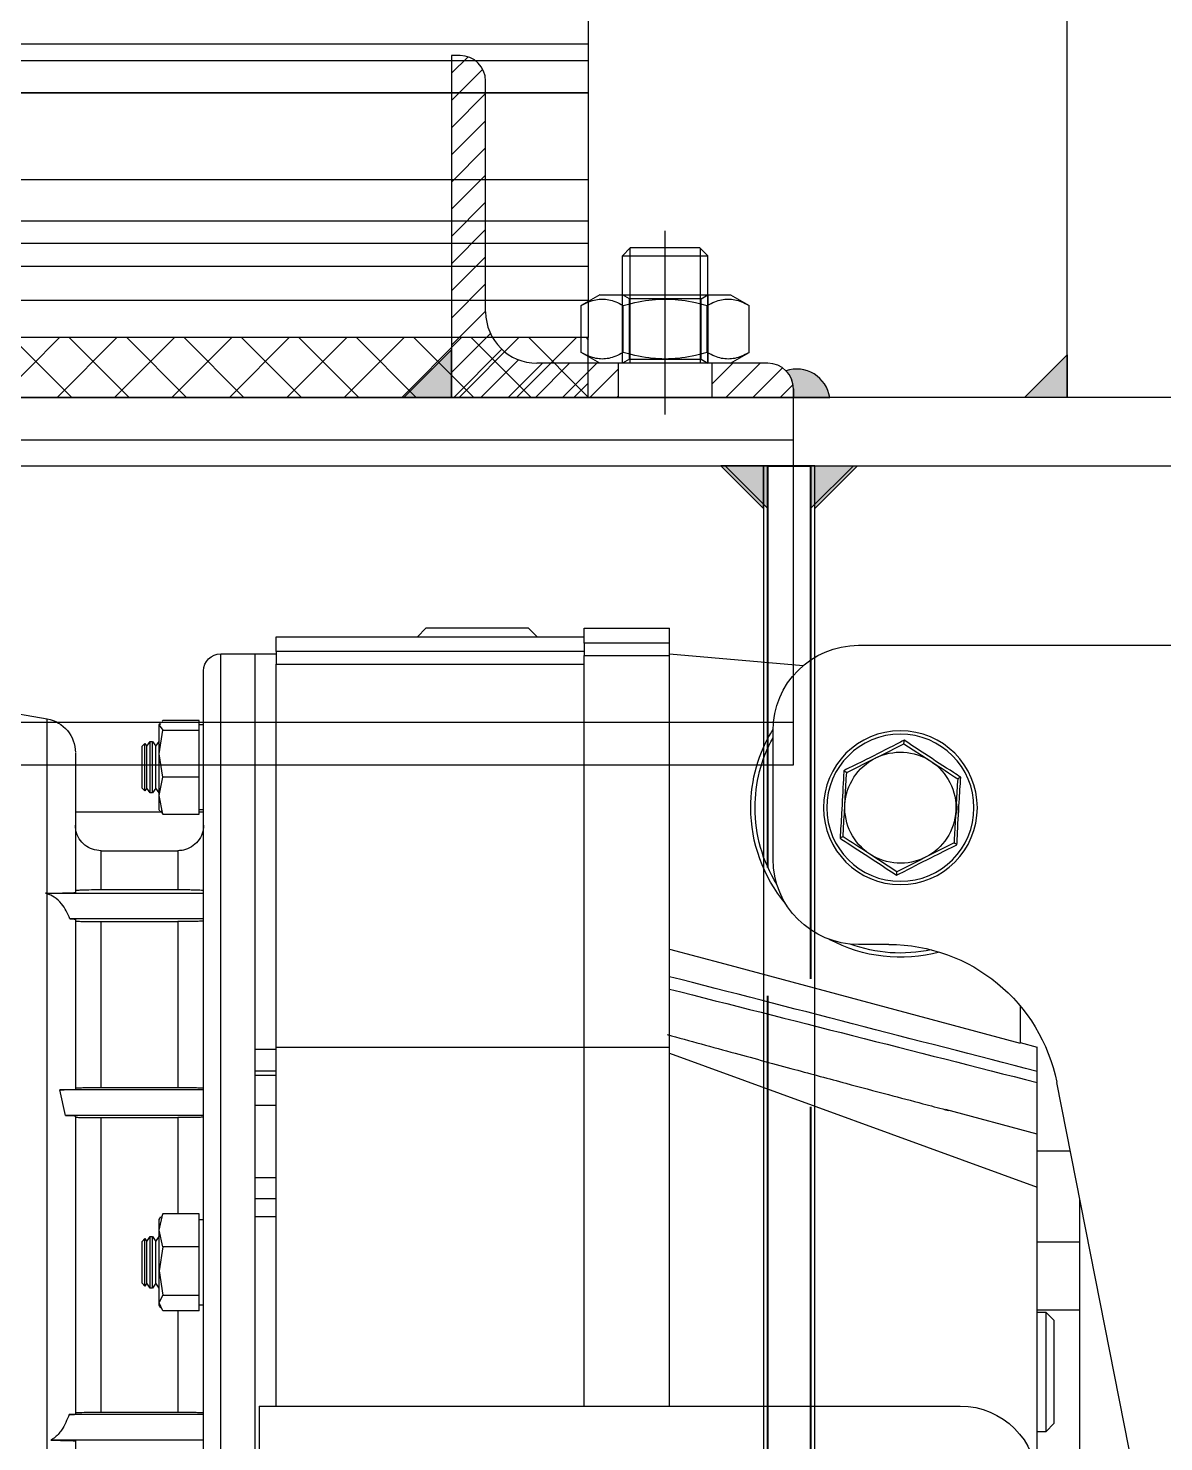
# Model space of a CAD drawing. Header units: centimetres. Extents: x 470464 to 524273, y 49611 to 59074.
# Drawn here: x 505285.93 to 505299.22, y 50558.69 to 50575.23 of the extents above; entities that cross this region are included whole.
import ezdxf

# ---------------------------------------------------------------- set-up
doc = ezdxf.new("R2010")
doc.units = ezdxf.units.CM
doc.header["$MEASUREMENT"] = 0
doc.linetypes.add('1244-MIUM-DD-AR-2000$0$1244_Aselsan_MIUM_2900_Vinç$0$ACAD_ISO02W100', pattern=[15, 12, -3])
doc.linetypes.add('CHAIN', pattern=[0.3543, 0.2362, -0.0295, 0.0591, -0.0295])
doc.layers.add('S-COLS-CONC', color=4, linetype='Continuous', lineweight=40)
doc.layers.add('vinç', color=7, linetype='Continuous')

# ---------------------------------------------------------------- blocks, each defined once
blk = doc.blocks.new('tyrhjutry5wjtuydhtsr')
at = {"color": 2, "linetype": 'Continuous', "lineweight": 25}
for p, q in [((71801.818, 30599.476), (71801.818, 30599.652)), ((71802.818, 30599.652), (71801.818, 30599.652)), ((71802.818, 30599.476), (71802.818, 30599.652)), ((71806.418, 30599.552), (71802.818, 30599.552)), ((71803.468, 30599.652), (71803.368, 30599.552)), ((71803.468, 30599.652), (71804.668, 30599.652)), ((71804.768, 30599.552), (71804.668, 30599.652)), ((71806.418, 30599.378), (71806.418, 30599.552)), ((71799.608, 30599.452), (71795.368, 30599.452)), ((71801.818, 30599.476), (71802.818, 30599.476)), ((71801.818, 30599.334), (71801.818, 30599.476)), ((71802.818, 30599.476), (71802.818, 30599.334)), ((71802.818, 30599.378), (71806.418, 30599.378)), ((71806.418, 30599.378), (71806.418, 30599.231)), ((71801.818, 30599.352), (71800.254, 30599.215)), ((71802.818, 30599.334), (71801.818, 30599.334)), ((71801.818, 30594.752), (71801.818, 30599.334)), ((71802.818, 30594.752), (71802.818, 30599.334)), ((71806.418, 30599.231), (71802.818, 30599.231)), ((71806.668, 30599.352), (71806.418, 30599.352)), ((71806.418, 30594.752), (71806.418, 30599.231)), ((71806.668, 30599.352), (71806.668, 30593.102)), ((71806.668, 30599.352), (71806.668, 30594.723)), ((71807.068, 30599.352), (71806.668, 30599.352)), ((71807.068, 30593.102), (71807.068, 30599.352)), ((71809.827, 30598.72), (71809.099, 30598.591)), ((71807.318, 30598.516), (71807.318, 30598.574)), ((71807.318, 30598.574), (71807.744, 30598.574)), ((71807.744, 30598.574), (71807.751, 30598.564)), ((71807.788, 30598.526), (71807.78, 30598.541)), ((71809.099, 30596.552), (71809.099, 30598.591)), ((71800.608, 30596.952), (71800.608, 30598.452)), ((71807.318, 30598.526), (71807.268, 30598.526)), ((71807.318, 30598.458), (71807.318, 30598.516)), ((71807.744, 30598.458), (71807.318, 30598.458)), ((71807.318, 30598.184), (71807.318, 30598.458)), ((71807.788, 30598.516), (71807.744, 30598.458)), ((71807.788, 30598.184), (71807.744, 30598.458)), ((71807.773, 30598.536), (71807.788, 30598.516)), ((71807.788, 30598.516), (71807.788, 30598.526)), ((71807.788, 30598.184), (71807.788, 30598.516)), ((71799.077, 30598.301), (71798.763, 30598.096)), ((71807.827, 30598.271), (71807.788, 30598.326)), ((71807.867, 30598.327), (71807.827, 30598.271)), ((71807.827, 30597.781), (71807.827, 30598.271)), ((71807.867, 30598.026), (71807.867, 30598.327)), ((71807.892, 30598.327), (71807.867, 30598.327)), ((71807.892, 30598.026), (71807.892, 30598.327)), ((71807.932, 30598.271), (71807.892, 30598.327)), ((71807.955, 30598.304), (71807.932, 30598.271)), ((71807.932, 30597.781), (71807.932, 30598.271)), ((71807.955, 30598.026), (71807.955, 30598.304)), ((71807.988, 30598.271), (71807.955, 30598.304)), ((71807.988, 30598.026), (71807.988, 30598.271)), ((71799.746, 30597.963), (71799.412, 30598.132)), ((71807.318, 30597.91), (71807.318, 30598.184)), ((71807.744, 30597.91), (71807.788, 30598.184)), ((71807.788, 30597.694), (71807.788, 30598.184)), ((71807.318, 30597.91), (71807.744, 30597.91)), ((71807.318, 30597.694), (71807.318, 30597.91)), ((71807.788, 30597.694), (71807.744, 30597.91)), ((71807.867, 30597.725), (71807.867, 30598.026)), ((71807.892, 30597.725), (71807.892, 30598.026)), ((71807.955, 30597.748), (71807.955, 30598.026)), ((71807.988, 30597.781), (71807.988, 30598.026)), ((71807.788, 30597.726), (71807.827, 30597.781)), ((71807.827, 30597.781), (71807.867, 30597.725)), ((71807.867, 30597.725), (71807.892, 30597.725)), ((71807.892, 30597.725), (71807.932, 30597.781)), ((71807.932, 30597.781), (71807.955, 30597.748)), ((71807.955, 30597.748), (71807.988, 30597.781)), ((71807.318, 30597.478), (71807.318, 30597.694)), ((71807.744, 30597.478), (71807.788, 30597.694)), ((71807.788, 30597.526), (71807.788, 30597.694)), ((71807.268, 30597.526), (71807.318, 30597.526)), ((71807.318, 30597.502), (71807.268, 30597.502)), ((71807.744, 30597.478), (71807.318, 30597.478)), ((71807.773, 30597.516), (71807.744, 30597.478)), ((71808.768, 30597.502), (71807.762, 30597.502)), ((71807.78, 30597.512), (71807.788, 30597.526)), ((71798.49, 30597.141), (71798.825, 30596.972)), ((71799.16, 30596.803), (71799.474, 30597.008)), ((71807.568, 30597.049), (71807.568, 30596.594)), ((71808.468, 30597.049), (71807.568, 30597.049)), ((71808.468, 30596.594), (71808.468, 30597.049)), ((71808.468, 30596.594), (71807.568, 30596.594)), ((71809.119, 30596.552), (71807.268, 30596.552)), ((71809.119, 30596.552), (71809.099, 30596.546)), ((71809.099, 30596.552), (71809.119, 30596.552)), ((71809.099, 30587.613), (71809.099, 30596.546)), ((71807.268, 30596.252), (71808.831, 30596.252)), ((71808.468, 30596.22), (71807.568, 30596.22)), ((71807.568, 30596.22), (71807.568, 30594.279)), ((71808.468, 30594.279), (71808.468, 30596.22)), ((71799.252, 30595.952), (71799.608, 30595.952)), ((71797.718, 30595.235), (71797.718, 30594.798)), ((71797.718, 30594.806), (71797.518, 30594.752)), ((71797.518, 30594.467), (71797.518, 30594.752)), ((71802.818, 30594.752), (71801.818, 30594.752)), ((71801.818, 30590.552), (71801.818, 30594.752)), ((71802.818, 30590.552), (71802.818, 30594.752)), ((71806.418, 30594.752), (71802.818, 30594.752)), ((71806.418, 30590.552), (71806.418, 30594.752)), ((71801.818, 30594.68), (71797.518, 30593.112)), ((71806.418, 30594.723), (71806.668, 30594.723)), ((71797.518, 30594.337), (71797.518, 30594.467)), ((71806.668, 30594.472), (71806.418, 30594.472)), ((71806.418, 30594.421), (71806.668, 30594.421)), ((71796.267, 30589.158), (71797.29, 30594.339)), ((71797.518, 30593.732), (71797.518, 30594.337)), ((71807.268, 30594.252), (71808.949, 30594.252)), ((71808.468, 30594.279), (71807.568, 30594.279)), ((71808.882, 30593.952), (71808.949, 30594.252)), ((71797.518, 30593.732), (71798.59, 30594.021)), ((71798.59, 30594.019), (71798.551, 30594.009)), ((71806.418, 30594.067), (71806.668, 30594.067)), ((71807.268, 30593.952), (71808.882, 30593.952)), ((71808.468, 30593.927), (71807.568, 30593.927)), ((71807.568, 30593.927), (71807.568, 30592.799)), ((71808.468, 30590.481), (71808.468, 30593.927)), ((71797.518, 30593.537), (71797.132, 30593.537)), ((71797.518, 30589.652), (71797.518, 30593.112)), ((71806.418, 30593.221), (71806.668, 30593.221)), ((71806.668, 30593.102), (71806.668, 30587.589)), ((71807.068, 30586.852), (71807.068, 30593.102)), ((71797.018, 30592.469), (71797.018, 30592.963)), ((71806.668, 30592.982), (71806.418, 30592.982)), ((71806.668, 30592.771), (71806.418, 30592.771)), ((71806.668, 30592.771), (71806.668, 30587.589)), ((71807.318, 30592.799), (71807.744, 30592.799)), ((71807.318, 30592.608), (71807.318, 30592.799)), ((71807.788, 30592.608), (71807.744, 30592.799)), ((71807.744, 30592.799), (71807.762, 30592.761)), ((71807.788, 30592.734), (71807.77, 30592.765)), ((71807.318, 30592.734), (71807.268, 30592.734)), ((71807.318, 30592.416), (71807.318, 30592.608)), ((71807.744, 30592.416), (71807.788, 30592.608)), ((71807.788, 30592.608), (71807.788, 30592.734)), ((71807.788, 30592.134), (71807.788, 30592.608)), ((71797.018, 30592.469), (71797.518, 30592.469)), ((71797.018, 30591.679), (71797.018, 30592.469)), ((71807.827, 30592.478), (71807.788, 30592.534)), ((71807.867, 30592.535), (71807.827, 30592.478)), ((71807.827, 30591.989), (71807.827, 30592.478)), ((71807.867, 30591.933), (71807.867, 30592.535)), ((71807.892, 30592.535), (71807.867, 30592.535)), ((71807.892, 30592.234), (71807.892, 30592.535)), ((71807.932, 30592.478), (71807.892, 30592.535)), ((71807.955, 30592.512), (71807.932, 30592.478)), ((71807.932, 30591.989), (71807.932, 30592.478)), ((71807.955, 30591.956), (71807.955, 30592.512)), ((71807.988, 30592.478), (71807.955, 30592.512)), ((71807.988, 30592.234), (71807.988, 30592.478)), ((71807.318, 30592.134), (71807.318, 30592.416)), ((71807.318, 30592.416), (71807.744, 30592.416)), ((71807.744, 30592.416), (71807.788, 30592.134)), ((71807.318, 30591.851), (71807.318, 30592.134)), ((71807.788, 30592.134), (71807.744, 30591.851)), ((71807.788, 30591.759), (71807.788, 30592.134)), ((71807.892, 30591.933), (71807.892, 30592.234)), ((71807.988, 30591.989), (71807.988, 30592.234)), ((71807.788, 30591.933), (71807.827, 30591.989)), ((71807.827, 30591.989), (71807.867, 30591.933)), ((71807.867, 30591.933), (71807.892, 30591.933)), ((71807.892, 30591.933), (71807.932, 30591.989)), ((71807.932, 30591.989), (71807.955, 30591.956)), ((71807.955, 30591.956), (71807.988, 30591.989)), ((71807.744, 30591.851), (71807.318, 30591.851)), ((71807.318, 30591.759), (71807.318, 30591.851)), ((71807.788, 30591.759), (71807.744, 30591.851)), ((71797.018, 30587.922), (71797.018, 30591.679)), ((71797.518, 30591.679), (71797.018, 30591.679)), ((71797.418, 30591.652), (71797.318, 30591.552)), ((71797.418, 30591.652), (71797.418, 30590.372)), ((71797.518, 30591.652), (71797.418, 30591.652)), ((71807.268, 30591.734), (71807.318, 30591.734)), ((71807.318, 30591.668), (71807.318, 30591.759)), ((71807.318, 30591.668), (71807.744, 30591.668)), ((71807.568, 30591.668), (71807.568, 30590.481)), ((71807.744, 30591.668), (71807.788, 30591.759)), ((71807.77, 30591.702), (71807.788, 30591.734)), ((71807.788, 30591.734), (71807.788, 30591.759)), ((71797.318, 30590.455), (71797.318, 30591.552)), ((71797.318, 30590.352), (71797.318, 30590.455)), ((71806.618, 30590.552), (71798.418, 30590.552)), ((71806.618, 30590.552), (71806.618, 30588.752)), ((71807.268, 30590.452), (71808.84, 30590.452)), ((71808.468, 30590.481), (71807.568, 30590.481)), ((71797.318, 30590.352), (71797.418, 30590.252)), ((71797.418, 30590.372), (71797.418, 30590.252)), ((71797.418, 30590.252), (71797.518, 30590.252)), ((71807.268, 30590.152), (71809.056, 30590.152))]:
    blk.add_line(p, q, dxfattribs=at)
at = {"color": 2, "linetype": 'Continuous', "lineweight": 25, "flags": 128}
for points in [[(71798.46, 30597.599), (71798.458, 30597.552), (71798.461, 30597.489)], [(71801.818, 30595.897), (71801.173, 30595.724), (71797.718, 30594.798)]]:
    blk.add_lwpolyline(points, dxfattribs=at)
at = {"color": 2, "linetype": 'Continuous', "lineweight": 25}
for radius in [0.9, 0.861]:
    blk.add_circle((71799.118, 30597.552), radius, dxfattribs=at)
for centre, radius, start, end in [((71799.608, 30598.452), 1, 0, 90), ((71807.068, 30599.152), 0.2, 0, 90), ((71809.168, 30598.197), 0.4, 100, 180), ((71799.118, 30597.552), 1.75, 0, 31.6428), ((71799.118, 30597.552), 1.7, 0, 28.7805), ((71799.118, 30597.552), 0.65, 123.1872, 183.1872), ((71799.118, 30597.552), 0.65, 63.1872, 123.1872), ((71799.118, 30597.552), 0.65, 3.1872, 63.1872), ((71799.118, 30597.552), 0.65, 303.1872, 3.1872), ((71799.118, 30597.552), 1.75, 320.1148, 0), ((71799.118, 30597.552), 1.7, 328.2542, 0), ((71799.118, 30597.552), 0.65, 183.1872, 243.1872), ((71799.118, 30597.552), 0.65, 243.1872, 303.1872), ((71799.608, 30596.952), 1, 270, 0), ((71799.252, 30593.952), 2, 90, 168.8351), ((71799.118, 30597.552), 1.75, 254.8616, 298.3599), ((71799.118, 30597.552), 1.7, 257.8097, 290.2205), ((71798.418, 30589.652), 0.9, 90, 270)]:
    blk.add_arc(centre, radius, start, end, dxfattribs=at)
for points, knots in [([(71807.268, 30593.102), (71807.268, 30593.287), (71807.268, 30593.656), (71807.268, 30594.215), (71807.268, 30594.776), (71807.268, 30595.34), (71807.268, 30595.89), (71807.268, 30596.422), (71807.268, 30596.923), (71807.268, 30597.388), (71807.268, 30597.807), (71807.268, 30598.173), (71807.268, 30598.483), (71807.268, 30598.761), (71807.268, 30598.98), (71807.268, 30599.126), (71807.268, 30599.143), (71807.268, 30599.152)], [0, 0, 0, 0, 0.058254, 0.116505, 0.178252, 0.240004, 0.304325, 0.368651, 0.434168, 0.500035, 0.565901, 0.631418, 0.695739, 0.760065, 0.842341, 0.922373, 1, 1, 1, 1]), ([(71798.412, 30597.909), (71798.44, 30597.927), (71798.579, 30598.016), (71798.803, 30598.161), (71798.994, 30598.288), (71799.074, 30598.342)], [0, 0, 0, 0, 0.125752, 0.631058, 1, 1, 1, 1]), ([(71799.077, 30598.301), (71799.077, 30598.302), (71799.076, 30598.303), (71799.076, 30598.312), (71799.075, 30598.325), (71799.075, 30598.336), (71799.074, 30598.342), (71799.074, 30598.342)], [0, 0, 0, 0, 0.23614, 0.471311, 0.732321, 0.993287, 1, 1, 1, 1]), ([(71799.074, 30598.342), (71799.103, 30598.327), (71799.25, 30598.251), (71799.488, 30598.13), (71799.694, 30598.028), (71799.78, 30597.985)], [0, 0, 0, 0, 0.125752, 0.631058, 1, 1, 1, 1]), ([(71799.412, 30598.132), (71799.404, 30598.136), (71799.29, 30598.193), (71799.18, 30598.249), (71799.077, 30598.301)], [0, 0, 0, 0, 0.0702148, 1, 1, 1, 1]), ([(71798.763, 30598.096), (71798.755, 30598.091), (71798.649, 30598.022), (71798.545, 30597.954), (71798.448, 30597.891)], [0, 0, 0, 0, 0.0702148, 1, 1, 1, 1]), ([(71808.768, 30598.191), (71808.768, 30598.191), (71808.768, 30598.192), (71808.768, 30598.128), (71808.768, 30598.004), (71808.768, 30597.819), (71808.768, 30597.577), (71808.768, 30597.284), (71808.768, 30596.948), (71808.768, 30596.689), (71808.768, 30596.561)], [0, 0, 0, 0, 0.081119, 0.211597, 0.343629, 0.476453, 0.609276, 0.741308, 0.871786, 1, 1, 1, 1]), ([(71798.412, 30597.909), (71798.412, 30597.909), (71798.418, 30597.906), (71798.427, 30597.901), (71798.439, 30597.895), (71798.447, 30597.891), (71798.448, 30597.891), (71798.448, 30597.891)], [0, 0, 0, 0, 0.006713, 0.267679, 0.528689, 0.76386, 1, 1, 1, 1]), ([(71798.456, 30597.119), (71798.455, 30597.152), (71798.447, 30597.316), (71798.433, 30597.583), (71798.418, 30597.812), (71798.412, 30597.909)], [0, 0, 0, 0, 0.125752, 0.631058, 1, 1, 1, 1]), ([(71798.448, 30597.891), (71798.454, 30597.797), (71798.461, 30597.673), (71798.468, 30597.547), (71798.469, 30597.516)], [0, 0, 0, 0, 0.758149, 1, 1, 1, 1]), ([(71799.746, 30597.963), (71799.747, 30597.963), (71799.748, 30597.964), (71799.755, 30597.969), (71799.766, 30597.976), (71799.775, 30597.982), (71799.78, 30597.985), (71799.78, 30597.985)], [0, 0, 0, 0, 0.23614, 0.471311, 0.732321, 0.993287, 1, 1, 1, 1]), ([(71799.767, 30597.588), (71799.766, 30597.619), (71799.759, 30597.746), (71799.752, 30597.869), (71799.746, 30597.963)], [0, 0, 0, 0, 0.2418514, 1, 1, 1, 1]), ([(71799.78, 30597.985), (71799.782, 30597.952), (71799.79, 30597.788), (71799.803, 30597.521), (71799.818, 30597.292), (71799.824, 30597.195)], [0, 0, 0, 0, 0.125752, 0.631058, 1, 1, 1, 1]), ([(71799.788, 30597.213), (71799.787, 30597.241), (71799.78, 30597.363), (71799.773, 30597.49), (71799.767, 30597.588)], [0, 0, 0, 0, 0.223713, 1, 1, 1, 1]), ([(71798.469, 30597.516), (71798.475, 30597.417), (71798.482, 30597.291), (71798.489, 30597.168), (71798.49, 30597.141)], [0, 0, 0, 0, 0.7762867, 1, 1, 1, 1]), ([(71807.268, 30597.349), (71807.272, 30597.315), (71807.278, 30597.248), (71807.33, 30597.158), (71807.406, 30597.09), (71807.491, 30597.054), (71807.546, 30597.05), (71807.568, 30597.049)], [0, 0, 0, 0, 0.215096, 0.430195, 0.645173, 0.859842, 1, 1, 1, 1]), ([(71808.468, 30597.049), (71808.502, 30597.052), (71808.569, 30597.059), (71808.659, 30597.11), (71808.727, 30597.187), (71808.763, 30597.271), (71808.767, 30597.327), (71808.768, 30597.349)], [0, 0, 0, 0, 0.214272, 0.428538, 0.64297, 0.857733, 1, 1, 1, 1]), ([(71798.456, 30597.119), (71798.456, 30597.119), (71798.461, 30597.122), (71798.47, 30597.128), (71798.481, 30597.135), (71798.489, 30597.14), (71798.49, 30597.141), (71798.49, 30597.141)], [0, 0, 0, 0, 0.006713, 0.267679, 0.528689, 0.76386, 1, 1, 1, 1]), ([(71799.162, 30596.762), (71799.133, 30596.777), (71798.987, 30596.853), (71798.749, 30596.974), (71798.543, 30597.076), (71798.456, 30597.119)], [0, 0, 0, 0, 0.125752, 0.631058, 1, 1, 1, 1]), ([(71799.824, 30597.195), (71799.797, 30597.177), (71799.658, 30597.089), (71799.434, 30596.943), (71799.243, 30596.816), (71799.162, 30596.762)], [0, 0, 0, 0, 0.125752, 0.631058, 1, 1, 1, 1]), ([(71799.474, 30597.008), (71799.482, 30597.013), (71799.588, 30597.082), (71799.692, 30597.15), (71799.788, 30597.213)], [0, 0, 0, 0, 0.0702148, 1, 1, 1, 1]), ([(71799.788, 30597.213), (71799.789, 30597.213), (71799.79, 30597.213), (71799.798, 30597.209), (71799.809, 30597.203), (71799.819, 30597.198), (71799.824, 30597.195), (71799.824, 30597.195)], [0, 0, 0, 0, 0.23614, 0.471311, 0.732321, 0.993287, 1, 1, 1, 1]), ([(71798.825, 30596.972), (71798.833, 30596.968), (71798.946, 30596.911), (71799.057, 30596.855), (71799.16, 30596.803)], [0, 0, 0, 0, 0.070215, 1, 1, 1, 1]), ([(71799.162, 30596.762), (71799.162, 30596.762), (71799.162, 30596.768), (71799.161, 30596.779), (71799.161, 30596.792), (71799.16, 30596.801), (71799.16, 30596.802), (71799.16, 30596.803)], [0, 0, 0, 0, 0.006713, 0.267679, 0.528689, 0.76386, 1, 1, 1, 1]), ([(71807.568, 30596.594), (71807.552, 30596.594), (71807.514, 30596.594), (71807.452, 30596.594), (71807.372, 30596.592), (71807.29, 30596.589), (71807.276, 30596.586), (71807.268, 30596.584)], [0, 0, 0, 0, 0.069889, 0.157688, 0.302144, 0.585353, 1, 1, 1, 1]), ([(71808.768, 30596.584), (71808.76, 30596.586), (71808.748, 30596.588), (71808.674, 30596.592), (71808.61, 30596.593), (71808.536, 30596.594), (71808.495, 30596.594), (71808.473, 30596.594), (71808.468, 30596.594)], [0, 0, 0, 0, 0.426529, 0.600348, 0.82593, 0.908382, 0.978172, 1, 1, 1, 1]), ([(71809.099, 30596.552), (71809.06, 30596.552), (71808.983, 30596.553), (71808.881, 30596.555), (71808.789, 30596.557), (71808.776, 30596.56), (71808.768, 30596.561)], [0, 0, 0, 0, 0.182276, 0.363535, 0.62426, 1, 1, 1, 1]), ([(71808.831, 30596.252), (71808.859, 30596.314), (71808.904, 30596.411), (71809.005, 30596.509), (71809.07, 30596.535), (71809.099, 30596.546)], [0, 0, 0, 0, 0.492159, 0.775245, 1, 1, 1, 1]), ([(71807.268, 30596.228), (71807.275, 30596.226), (71807.286, 30596.224), (71807.359, 30596.222), (71807.434, 30596.221), (71807.504, 30596.22), (71807.549, 30596.22), (71807.568, 30596.22)], [0, 0, 0, 0, 0.358961, 0.608333, 0.775523, 0.902139, 1, 1, 1, 1]), ([(71808.768, 30596.228), (71808.762, 30596.226), (71808.75, 30596.224), (71808.678, 30596.222), (71808.602, 30596.221), (71808.532, 30596.22), (71808.488, 30596.22), (71808.468, 30596.22)], [0, 0, 0, 0, 0.358961, 0.608333, 0.775523, 0.902139, 1, 1, 1, 1]), ([(71808.831, 30596.252), (71808.805, 30596.251), (71808.771, 30596.249), (71808.769, 30596.248), (71808.768, 30596.247)], [0, 0, 0, 0, 0.74214, 1, 1, 1, 1]), ([(71808.768, 30596.247), (71808.768, 30596.098), (71808.768, 30595.8), (71808.768, 30595.309), (71808.768, 30594.795), (71808.768, 30594.437), (71808.768, 30594.258)], [0, 0, 0, 0, 0.249254, 0.5, 0.750746, 1, 1, 1, 1]), ([(71797.518, 30594.467), (71798.238, 30594.652), (71799.672, 30595.023), (71801.105, 30595.392), (71801.818, 30595.575)], [0, 0, 0, 0, 0.5022204, 1, 1, 1, 1]), ([(71801.818, 30595.43), (71801.105, 30595.249), (71799.672, 30594.886), (71798.238, 30594.521), (71797.518, 30594.337)], [0, 0, 0, 0, 0.497768, 1, 1, 1, 1]), ([(71801.846, 30594.897), (71801.581, 30594.825), (71801.084, 30594.688), (71800.387, 30594.499), (71799.788, 30594.337), (71799.288, 30594.204), (71798.899, 30594.101), (71798.678, 30594.042), (71798.59, 30594.019)], [0, 0, 0, 0, 0.243939, 0.4577, 0.641349, 0.794935, 0.918512, 1, 1, 1, 1]), ([(71807.568, 30594.279), (71807.536, 30594.279), (71807.471, 30594.279), (71807.384, 30594.278), (71807.316, 30594.276), (71807.275, 30594.275), (71807.27, 30594.274), (71807.268, 30594.273)], [0, 0, 0, 0, 0.201818, 0.40347, 0.609735, 0.825854, 1, 1, 1, 1]), ([(71808.768, 30594.273), (71808.765, 30594.274), (71808.758, 30594.275), (71808.702, 30594.277), (71808.62, 30594.278), (71808.537, 30594.279), (71808.486, 30594.279), (71808.468, 30594.279)], [0, 0, 0, 0, 0.227879, 0.455893, 0.679377, 0.892482, 1, 1, 1, 1]), ([(71808.949, 30594.252), (71808.914, 30594.253), (71808.843, 30594.254), (71808.78, 30594.256), (71808.772, 30594.257), (71808.768, 30594.258)], [0, 0, 0, 0, 0.339305, 0.678336, 1, 1, 1, 1]), ([(71807.268, 30593.932), (71807.272, 30593.932), (71807.279, 30593.93), (71807.332, 30593.929), (71807.41, 30593.927), (71807.494, 30593.927), (71807.548, 30593.927), (71807.568, 30593.927)], [0, 0, 0, 0, 0.219314, 0.438673, 0.656567, 0.870887, 1, 1, 1, 1]), ([(71808.768, 30593.932), (71808.765, 30593.932), (71808.758, 30593.93), (71808.705, 30593.929), (71808.627, 30593.927), (71808.543, 30593.927), (71808.489, 30593.927), (71808.468, 30593.927)], [0, 0, 0, 0, 0.219314, 0.438673, 0.656567, 0.870887, 1, 1, 1, 1]), ([(71808.882, 30593.952), (71808.853, 30593.951), (71808.797, 30593.95), (71808.77, 30593.948), (71808.769, 30593.947), (71808.768, 30593.947)], [0, 0, 0, 0, 0.438742, 0.877363, 1, 1, 1, 1]), ([(71808.768, 30593.947), (71808.768, 30593.749), (71808.768, 30593.35), (71808.768, 30592.743), (71808.768, 30592.139), (71808.768, 30591.549), (71808.768, 30590.982), (71808.768, 30590.631), (71808.768, 30590.457)], [0, 0, 0, 0, 0.165291, 0.332046, 0.5, 0.667941, 0.834703, 1, 1, 1, 1]), ([(71797.518, 30593.112), (71797.518, 30593.19), (71797.518, 30593.347), (71797.518, 30593.518), (71797.518, 30593.624), (71797.518, 30593.684), (71797.518, 30593.724), (71797.518, 30593.73), (71797.518, 30593.732)], [0, 0, 0, 0, 0.249437, 0.49859, 0.624333, 0.748954, 0.874481, 1, 1, 1, 1]), ([(71807.268, 30587.052), (71807.268, 30587.057), (71807.268, 30587.067), (71807.268, 30587.147), (71807.268, 30587.278), (71807.268, 30587.471), (71807.268, 30587.721), (71807.268, 30588.032), (71807.268, 30588.397), (71807.268, 30588.816), (71807.268, 30589.281), (71807.268, 30589.782), (71807.268, 30590.314), (71807.268, 30590.923), (71807.268, 30591.608), (71807.268, 30592.357), (71807.268, 30592.856), (71807.268, 30593.102)], [0, 0, 0, 0, 0.05825, 0.116505, 0.178252, 0.240004, 0.304325, 0.368651, 0.434168, 0.500035, 0.565901, 0.631418, 0.695739, 0.760065, 0.842341, 0.922377, 1, 1, 1, 1]), ([(71807.568, 30590.481), (71807.54, 30590.481), (71807.484, 30590.481), (71807.402, 30590.48), (71807.327, 30590.478), (71807.277, 30590.476), (71807.271, 30590.475), (71807.268, 30590.474)], [0, 0, 0, 0, 0.156066, 0.311512, 0.52127, 0.78719, 1, 1, 1, 1]), ([(71808.768, 30590.474), (71808.764, 30590.475), (71808.754, 30590.477), (71808.685, 30590.479), (71808.598, 30590.48), (71808.526, 30590.481), (71808.483, 30590.481), (71808.468, 30590.481)], [0, 0, 0, 0, 0.2831407, 0.5782791, 0.7616183, 0.9162323, 1, 1, 1, 1]), ([(71808.84, 30590.452), (71808.815, 30590.453), (71808.775, 30590.454), (71808.77, 30590.456), (71808.768, 30590.457)], [0, 0, 0, 0, 0.605217, 1, 1, 1, 1]), ([(71808.84, 30590.452), (71808.866, 30590.39), (71808.908, 30590.288), (71808.993, 30590.191), (71809.043, 30590.16), (71809.056, 30590.152)], [0, 0, 0, 0, 0.535246, 0.874903, 1, 1, 1, 1]), ([(71809.056, 30590.152), (71809.016, 30590.152), (71808.937, 30590.151), (71808.847, 30590.149), (71808.782, 30590.147), (71808.773, 30590.145), (71808.768, 30590.144)], [0, 0, 0, 0, 0.224731, 0.448446, 0.699384, 1, 1, 1, 1]), ([(71808.768, 30590.144), (71808.768, 30589.997), (71808.768, 30589.701), (71808.768, 30589.303), (71808.768, 30588.946), (71808.768, 30588.639), (71808.768, 30588.389), (71808.768, 30588.199), (71808.768, 30588.074), (71808.768, 30588.011), (71808.768, 30588.013), (71808.768, 30588.014)], [0, 0, 0, 0, 0.114145, 0.230424, 0.348169, 0.466662, 0.585154, 0.7029, 0.819178, 0.933323, 1, 1, 1, 1])]:
    blk.add_open_spline(points, degree=3, knots=knots, dxfattribs=at)
blk = doc.blocks.new('ghfhjkdjfdkyufgfktuthkgt')
at = {"ltscale": 0.4}
blk.add_hatch(color=2, dxfattribs=at).paths.add_polyline_path([(417972.458, 69071.72), (417971.902, 69071.163), (417972.458, 69071.163)])
blk.add_hatch(color=2, dxfattribs=at).paths.add_polyline_path([(417972.458, 69071.72), (417971.902, 69071.163), (417972.458, 69071.163)])
h = blk.add_hatch(color=2, dxfattribs=at)
edge = h.paths.add_edge_path()
edge.add_arc((417976.158, 69071.263), 0.3, 0, 45, ccw=False)
edge.add_line((417976.458, 69071.263), (417976.458, 69071.163))
edge.add_line((417976.458, 69071.163), (417976.883, 69071.163))
edge.add_arc((417976.494, 69071.101), 0.394, 9.0696, 108.2521)
h = blk.add_hatch(color=2, dxfattribs=at)
edge = h.paths.add_edge_path()
edge.add_arc((417976.158, 69071.263), 0.3, 0, 45, ccw=False)
edge.add_line((417976.458, 69071.263), (417976.458, 69071.163))
edge.add_line((417976.458, 69071.163), (417976.883, 69071.163))
edge.add_arc((417976.494, 69071.101), 0.394, 9.0696, 108.2521)
at = {"color": 2}
for p, q in [((417972.458, 69075.163), (417972.458, 69071.163)), ((417972.558, 69075.163), (417972.458, 69075.163)), ((417972.458, 69075.163), (417972.458, 69071.163)), ((417972.558, 69075.163), (417972.458, 69075.163)), ((417972.858, 69072.163), (417972.858, 69074.863)), ((417972.858, 69072.163), (417972.858, 69074.863)), ((417974.549, 69072.913), (417974.457, 69072.821)), ((417974.549, 69072.913), (417974.457, 69072.821)), ((417974.457, 69072.821), (417975.457, 69072.821)), ((417974.457, 69071.563), (417974.457, 69072.821)), ((417974.457, 69072.821), (417975.457, 69072.821)), ((417974.457, 69071.563), (417974.457, 69072.821)), ((417974.547, 69071.563), (417974.547, 69072.911)), ((417974.547, 69071.563), (417974.547, 69072.911)), ((417975.365, 69072.913), (417974.549, 69072.913)), ((417975.365, 69072.913), (417974.549, 69072.913)), ((417975.365, 69072.913), (417975.457, 69072.821)), ((417975.365, 69072.913), (417975.457, 69072.821)), ((417975.367, 69072.911), (417975.367, 69071.563)), ((417975.367, 69072.911), (417975.367, 69071.563)), ((417975.457, 69071.563), (417975.457, 69072.821)), ((417975.457, 69071.563), (417975.457, 69072.821)), ((417974.193, 69072.363), (417973.977, 69072.238)), ((417974.193, 69072.363), (417973.977, 69072.238)), ((417974.146, 69072.306), (417974.165, 69072.31)), ((417974.146, 69072.306), (417974.165, 69072.31)), ((417974.165, 69072.31), (417974.184, 69072.312)), ((417974.165, 69072.31), (417974.184, 69072.312)), ((417974.184, 69072.312), (417974.203, 69072.314)), ((417974.184, 69072.312), (417974.203, 69072.314)), ((417974.193, 69072.363), (417975.723, 69072.363)), ((417974.193, 69072.363), (417975.723, 69072.363)), ((417974.203, 69072.314), (417974.222, 69072.314)), ((417974.203, 69072.314), (417974.222, 69072.314)), ((417974.222, 69072.314), (417974.241, 69072.314)), ((417974.222, 69072.314), (417974.241, 69072.314)), ((417974.241, 69072.314), (417974.26, 69072.312)), ((417974.241, 69072.314), (417974.26, 69072.312)), ((417974.26, 69072.312), (417974.279, 69072.31)), ((417974.26, 69072.312), (417974.279, 69072.31)), ((417974.279, 69072.31), (417974.299, 69072.306)), ((417974.279, 69072.31), (417974.299, 69072.306)), ((417974.805, 69072.306), (417974.844, 69072.31)), ((417974.805, 69072.306), (417974.844, 69072.31)), ((417974.844, 69072.31), (417974.882, 69072.312)), ((417974.844, 69072.31), (417974.882, 69072.312)), ((417974.882, 69072.312), (417974.92, 69072.314)), ((417974.882, 69072.312), (417974.92, 69072.314)), ((417974.92, 69072.314), (417974.958, 69072.314)), ((417974.92, 69072.314), (417974.958, 69072.314)), ((417974.958, 69072.314), (417974.996, 69072.314)), ((417974.958, 69072.314), (417974.996, 69072.314)), ((417974.996, 69072.314), (417975.034, 69072.312)), ((417974.996, 69072.314), (417975.034, 69072.312)), ((417975.034, 69072.312), (417975.073, 69072.31)), ((417975.034, 69072.312), (417975.073, 69072.31)), ((417975.073, 69072.31), (417975.111, 69072.306)), ((417975.073, 69072.31), (417975.111, 69072.306)), ((417975.618, 69072.306), (417975.637, 69072.31)), ((417975.618, 69072.306), (417975.637, 69072.31)), ((417975.637, 69072.31), (417975.656, 69072.312)), ((417975.637, 69072.31), (417975.656, 69072.312)), ((417975.656, 69072.312), (417975.675, 69072.314)), ((417975.656, 69072.312), (417975.675, 69072.314)), ((417975.675, 69072.314), (417975.694, 69072.314)), ((417975.675, 69072.314), (417975.694, 69072.314)), ((417975.694, 69072.314), (417975.713, 69072.314)), ((417975.694, 69072.314), (417975.713, 69072.314)), ((417975.713, 69072.314), (417975.732, 69072.312)), ((417975.713, 69072.314), (417975.732, 69072.312)), ((417975.723, 69072.363), (417975.94, 69072.238)), ((417975.723, 69072.363), (417975.94, 69072.238)), ((417975.732, 69072.312), (417975.752, 69072.31)), ((417975.732, 69072.312), (417975.752, 69072.31)), ((417975.752, 69072.31), (417975.771, 69072.306)), ((417975.752, 69072.31), (417975.771, 69072.306)), ((417973.977, 69072.238), (417974, 69072.251)), ((417973.977, 69072.238), (417974, 69072.251)), ((417973.977, 69071.688), (417973.977, 69072.238)), ((417973.977, 69071.688), (417973.977, 69072.238)), ((417974, 69072.251), (417974.022, 69072.263)), ((417974, 69072.251), (417974.022, 69072.263)), ((417974.022, 69072.263), (417974.044, 69072.273)), ((417974.022, 69072.263), (417974.044, 69072.273)), ((417974.044, 69072.273), (417974.065, 69072.282)), ((417974.044, 69072.273), (417974.065, 69072.282)), ((417974.065, 69072.282), (417974.086, 69072.29)), ((417974.065, 69072.282), (417974.086, 69072.29)), ((417974.086, 69072.29), (417974.106, 69072.296)), ((417974.086, 69072.29), (417974.106, 69072.296)), ((417974.106, 69072.296), (417974.126, 69072.302)), ((417974.106, 69072.296), (417974.126, 69072.302)), ((417974.126, 69072.302), (417974.146, 69072.306)), ((417974.126, 69072.302), (417974.146, 69072.306)), ((417974.299, 69072.306), (417974.318, 69072.302)), ((417974.299, 69072.306), (417974.318, 69072.302)), ((417974.318, 69072.302), (417974.338, 69072.296)), ((417974.318, 69072.302), (417974.338, 69072.296)), ((417974.338, 69072.296), (417974.358, 69072.29)), ((417974.338, 69072.296), (417974.358, 69072.29)), ((417974.358, 69072.29), (417974.379, 69072.282)), ((417974.358, 69072.29), (417974.379, 69072.282)), ((417974.379, 69072.282), (417974.4, 69072.273)), ((417974.379, 69072.282), (417974.4, 69072.273)), ((417974.4, 69072.273), (417974.422, 69072.263)), ((417974.4, 69072.273), (417974.422, 69072.263)), ((417974.422, 69072.263), (417974.444, 69072.251)), ((417974.422, 69072.263), (417974.444, 69072.251)), ((417974.444, 69072.251), (417974.468, 69072.238)), ((417974.444, 69072.251), (417974.468, 69072.238)), ((417974.468, 69072.238), (417974.514, 69072.251)), ((417974.468, 69072.238), (417974.514, 69072.251)), ((417974.514, 69072.251), (417974.559, 69072.263)), ((417974.514, 69072.251), (417974.559, 69072.263)), ((417974.559, 69072.263), (417974.602, 69072.273)), ((417974.559, 69072.263), (417974.602, 69072.273)), ((417974.602, 69072.273), (417974.645, 69072.282)), ((417974.602, 69072.273), (417974.645, 69072.282)), ((417974.645, 69072.282), (417974.686, 69072.29)), ((417974.645, 69072.282), (417974.686, 69072.29)), ((417974.686, 69072.29), (417974.726, 69072.296)), ((417974.686, 69072.29), (417974.726, 69072.296)), ((417974.726, 69072.296), (417974.766, 69072.302)), ((417974.726, 69072.296), (417974.766, 69072.302)), ((417974.766, 69072.302), (417974.805, 69072.306)), ((417974.766, 69072.302), (417974.805, 69072.306)), ((417975.111, 69072.306), (417975.151, 69072.302)), ((417975.111, 69072.306), (417975.151, 69072.302)), ((417975.151, 69072.302), (417975.19, 69072.296)), ((417975.151, 69072.302), (417975.19, 69072.296)), ((417975.19, 69072.296), (417975.231, 69072.29)), ((417975.19, 69072.296), (417975.231, 69072.29)), ((417975.231, 69072.29), (417975.272, 69072.282)), ((417975.231, 69072.29), (417975.272, 69072.282)), ((417975.272, 69072.282), (417975.314, 69072.273)), ((417975.272, 69072.282), (417975.314, 69072.273)), ((417975.314, 69072.273), (417975.358, 69072.263)), ((417975.314, 69072.273), (417975.358, 69072.263)), ((417975.358, 69072.263), (417975.403, 69072.251)), ((417975.358, 69072.263), (417975.403, 69072.251)), ((417975.403, 69072.251), (417975.449, 69072.238)), ((417975.403, 69072.251), (417975.449, 69072.238)), ((417975.449, 69072.238), (417975.472, 69072.251)), ((417975.449, 69072.238), (417975.472, 69072.251)), ((417975.472, 69072.251), (417975.495, 69072.263)), ((417975.472, 69072.251), (417975.495, 69072.263)), ((417975.495, 69072.263), (417975.516, 69072.273)), ((417975.495, 69072.263), (417975.516, 69072.273)), ((417975.516, 69072.273), (417975.538, 69072.282)), ((417975.516, 69072.273), (417975.538, 69072.282)), ((417975.538, 69072.282), (417975.558, 69072.29)), ((417975.538, 69072.282), (417975.558, 69072.29)), ((417975.558, 69072.29), (417975.578, 69072.296)), ((417975.558, 69072.29), (417975.578, 69072.296)), ((417975.578, 69072.296), (417975.598, 69072.302)), ((417975.578, 69072.296), (417975.598, 69072.302)), ((417975.598, 69072.302), (417975.618, 69072.306)), ((417975.598, 69072.302), (417975.618, 69072.306)), ((417975.771, 69072.306), (417975.791, 69072.302)), ((417975.771, 69072.306), (417975.791, 69072.302)), ((417975.791, 69072.302), (417975.81, 69072.296)), ((417975.791, 69072.302), (417975.81, 69072.296)), ((417975.81, 69072.296), (417975.831, 69072.29)), ((417975.81, 69072.296), (417975.831, 69072.29)), ((417975.831, 69072.29), (417975.851, 69072.282)), ((417975.831, 69072.29), (417975.851, 69072.282)), ((417975.851, 69072.282), (417975.872, 69072.273)), ((417975.851, 69072.282), (417975.872, 69072.273)), ((417975.872, 69072.273), (417975.894, 69072.263)), ((417975.872, 69072.273), (417975.894, 69072.263)), ((417975.894, 69072.263), (417975.917, 69072.251)), ((417975.894, 69072.263), (417975.917, 69072.251)), ((417975.917, 69072.251), (417975.94, 69072.238)), ((417975.917, 69072.251), (417975.94, 69072.238)), ((417975.94, 69071.688), (417975.94, 69072.238)), ((417975.94, 69071.688), (417975.94, 69072.238)), ((417974, 69071.675), (417973.977, 69071.688)), ((417974.193, 69071.563), (417973.977, 69071.688)), ((417974, 69071.675), (417973.977, 69071.688)), ((417974.193, 69071.563), (417973.977, 69071.688)), ((417974.022, 69071.664), (417974, 69071.675)), ((417974.022, 69071.664), (417974, 69071.675)), ((417974.044, 69071.654), (417974.022, 69071.664)), ((417974.044, 69071.654), (417974.022, 69071.664)), ((417974.065, 69071.645), (417974.044, 69071.654)), ((417974.065, 69071.645), (417974.044, 69071.654)), ((417974.4, 69071.654), (417974.379, 69071.645)), ((417974.4, 69071.654), (417974.379, 69071.645)), ((417974.422, 69071.664), (417974.4, 69071.654)), ((417974.422, 69071.664), (417974.4, 69071.654)), ((417974.444, 69071.675), (417974.422, 69071.664)), ((417974.444, 69071.675), (417974.422, 69071.664)), ((417974.468, 69071.688), (417974.444, 69071.675)), ((417974.468, 69071.688), (417974.444, 69071.675)), ((417974.514, 69071.675), (417974.468, 69071.688)), ((417974.514, 69071.675), (417974.468, 69071.688)), ((417974.559, 69071.664), (417974.514, 69071.675)), ((417974.559, 69071.664), (417974.514, 69071.675)), ((417974.602, 69071.654), (417974.559, 69071.664)), ((417974.602, 69071.654), (417974.559, 69071.664)), ((417974.645, 69071.645), (417974.602, 69071.654)), ((417974.645, 69071.645), (417974.602, 69071.654)), ((417975.314, 69071.654), (417975.272, 69071.645)), ((417975.314, 69071.654), (417975.272, 69071.645)), ((417975.358, 69071.664), (417975.314, 69071.654)), ((417975.358, 69071.664), (417975.314, 69071.654)), ((417975.403, 69071.675), (417975.358, 69071.664)), ((417975.403, 69071.675), (417975.358, 69071.664)), ((417975.449, 69071.688), (417975.403, 69071.675)), ((417975.449, 69071.688), (417975.403, 69071.675)), ((417975.472, 69071.675), (417975.449, 69071.688)), ((417975.472, 69071.675), (417975.449, 69071.688)), ((417975.495, 69071.664), (417975.472, 69071.675)), ((417975.495, 69071.664), (417975.472, 69071.675)), ((417975.516, 69071.654), (417975.495, 69071.664)), ((417975.516, 69071.654), (417975.495, 69071.664)), ((417975.538, 69071.645), (417975.516, 69071.654)), ((417975.538, 69071.645), (417975.516, 69071.654)), ((417975.723, 69071.563), (417975.94, 69071.688)), ((417975.723, 69071.563), (417975.94, 69071.688)), ((417975.872, 69071.654), (417975.851, 69071.645)), ((417975.872, 69071.654), (417975.851, 69071.645)), ((417975.894, 69071.664), (417975.872, 69071.654)), ((417975.894, 69071.664), (417975.872, 69071.654)), ((417975.917, 69071.675), (417975.894, 69071.664)), ((417975.917, 69071.675), (417975.894, 69071.664)), ((417975.94, 69071.688), (417975.917, 69071.675)), ((417975.94, 69071.688), (417975.917, 69071.675)), ((417976.158, 69071.563), (417973.458, 69071.563)), ((417976.158, 69071.563), (417973.458, 69071.563)), ((417974.086, 69071.637), (417974.065, 69071.645)), ((417974.086, 69071.637), (417974.065, 69071.645)), ((417974.106, 69071.63), (417974.086, 69071.637)), ((417974.106, 69071.63), (417974.086, 69071.637)), ((417974.126, 69071.625), (417974.106, 69071.63)), ((417974.126, 69071.625), (417974.106, 69071.63)), ((417974.146, 69071.62), (417974.126, 69071.625)), ((417974.146, 69071.62), (417974.126, 69071.625)), ((417974.165, 69071.617), (417974.146, 69071.62)), ((417974.165, 69071.617), (417974.146, 69071.62)), ((417974.184, 69071.614), (417974.165, 69071.617)), ((417974.184, 69071.614), (417974.165, 69071.617)), ((417974.203, 69071.613), (417974.184, 69071.614)), ((417974.203, 69071.613), (417974.184, 69071.614)), ((417975.723, 69071.563), (417974.193, 69071.563)), ((417975.723, 69071.563), (417974.193, 69071.563)), ((417974.222, 69071.612), (417974.203, 69071.613)), ((417974.222, 69071.612), (417974.203, 69071.613)), ((417974.241, 69071.613), (417974.222, 69071.612)), ((417974.241, 69071.613), (417974.222, 69071.612)), ((417974.26, 69071.614), (417974.241, 69071.613)), ((417974.26, 69071.614), (417974.241, 69071.613)), ((417974.279, 69071.617), (417974.26, 69071.614)), ((417974.279, 69071.617), (417974.26, 69071.614)), ((417974.299, 69071.62), (417974.279, 69071.617)), ((417974.299, 69071.62), (417974.279, 69071.617)), ((417974.318, 69071.625), (417974.299, 69071.62)), ((417974.318, 69071.625), (417974.299, 69071.62)), ((417974.338, 69071.63), (417974.318, 69071.625)), ((417974.338, 69071.63), (417974.318, 69071.625)), ((417974.358, 69071.637), (417974.338, 69071.63)), ((417974.358, 69071.637), (417974.338, 69071.63)), ((417974.379, 69071.645), (417974.358, 69071.637)), ((417974.379, 69071.645), (417974.358, 69071.637)), ((417974.407, 69071.563), (417974.407, 69071.163)), ((417975.507, 69071.563), (417974.407, 69071.563)), ((417974.407, 69071.563), (417974.407, 69071.163)), ((417975.507, 69071.563), (417974.407, 69071.563)), ((417974.686, 69071.637), (417974.645, 69071.645)), ((417974.686, 69071.637), (417974.645, 69071.645)), ((417974.726, 69071.63), (417974.686, 69071.637)), ((417974.726, 69071.63), (417974.686, 69071.637)), ((417974.766, 69071.625), (417974.726, 69071.63)), ((417974.766, 69071.625), (417974.726, 69071.63)), ((417974.805, 69071.62), (417974.766, 69071.625)), ((417974.805, 69071.62), (417974.766, 69071.625)), ((417974.844, 69071.617), (417974.805, 69071.62)), ((417974.844, 69071.617), (417974.805, 69071.62)), ((417974.882, 69071.614), (417974.844, 69071.617)), ((417974.882, 69071.614), (417974.844, 69071.617)), ((417974.92, 69071.613), (417974.882, 69071.614)), ((417974.92, 69071.613), (417974.882, 69071.614)), ((417974.958, 69071.612), (417974.92, 69071.613)), ((417974.958, 69071.612), (417974.92, 69071.613)), ((417974.996, 69071.613), (417974.958, 69071.612)), ((417974.996, 69071.613), (417974.958, 69071.612)), ((417975.034, 69071.614), (417974.996, 69071.613)), ((417975.034, 69071.614), (417974.996, 69071.613)), ((417975.073, 69071.617), (417975.034, 69071.614)), ((417975.073, 69071.617), (417975.034, 69071.614)), ((417975.111, 69071.62), (417975.073, 69071.617)), ((417975.111, 69071.62), (417975.073, 69071.617)), ((417975.151, 69071.625), (417975.111, 69071.62)), ((417975.151, 69071.625), (417975.111, 69071.62)), ((417975.19, 69071.63), (417975.151, 69071.625)), ((417975.19, 69071.63), (417975.151, 69071.625)), ((417975.231, 69071.637), (417975.19, 69071.63)), ((417975.231, 69071.637), (417975.19, 69071.63)), ((417975.272, 69071.645), (417975.231, 69071.637)), ((417975.272, 69071.645), (417975.231, 69071.637)), ((417975.507, 69071.163), (417975.507, 69071.563)), ((417975.507, 69071.163), (417975.507, 69071.563)), ((417975.558, 69071.637), (417975.538, 69071.645)), ((417975.558, 69071.637), (417975.538, 69071.645)), ((417975.578, 69071.63), (417975.558, 69071.637)), ((417975.578, 69071.63), (417975.558, 69071.637)), ((417975.598, 69071.625), (417975.578, 69071.63)), ((417975.598, 69071.625), (417975.578, 69071.63)), ((417975.618, 69071.62), (417975.598, 69071.625)), ((417975.618, 69071.62), (417975.598, 69071.625)), ((417975.637, 69071.617), (417975.618, 69071.62)), ((417975.637, 69071.617), (417975.618, 69071.62)), ((417975.656, 69071.614), (417975.637, 69071.617)), ((417975.656, 69071.614), (417975.637, 69071.617)), ((417975.675, 69071.613), (417975.656, 69071.614)), ((417975.675, 69071.613), (417975.656, 69071.614)), ((417975.694, 69071.612), (417975.675, 69071.613)), ((417975.694, 69071.612), (417975.675, 69071.613)), ((417975.713, 69071.613), (417975.694, 69071.612)), ((417975.713, 69071.613), (417975.694, 69071.612)), ((417975.732, 69071.614), (417975.713, 69071.613)), ((417975.732, 69071.614), (417975.713, 69071.613)), ((417975.752, 69071.617), (417975.732, 69071.614)), ((417975.752, 69071.617), (417975.732, 69071.614)), ((417975.771, 69071.62), (417975.752, 69071.617)), ((417975.771, 69071.62), (417975.752, 69071.617)), ((417975.791, 69071.625), (417975.771, 69071.62)), ((417975.791, 69071.625), (417975.771, 69071.62)), ((417975.81, 69071.63), (417975.791, 69071.625)), ((417975.81, 69071.63), (417975.791, 69071.625)), ((417975.831, 69071.637), (417975.81, 69071.63)), ((417975.831, 69071.637), (417975.81, 69071.63)), ((417975.851, 69071.645), (417975.831, 69071.637)), ((417975.851, 69071.645), (417975.831, 69071.637)), ((417972.458, 69071.163), (417976.458, 69071.163)), ((417972.458, 69071.163), (417976.458, 69071.163)), ((417974.407, 69071.163), (417975.507, 69071.163)), ((417974.407, 69071.163), (417975.507, 69071.163)), ((417976.458, 69071.163), (417976.458, 69071.263)), ((417976.458, 69071.163), (417976.458, 69071.263))]:
    blk.add_line(p, q, dxfattribs=at)
at = {"color": 2, "linetype": 'Continuous'}
for p, q in [((417972.458, 69074.955), (417972.652, 69075.148)), ((417972.458, 69074.955), (417972.652, 69075.148)), ((417972.458, 69074.637), (417972.824, 69075.002)), ((417972.458, 69074.637), (417972.824, 69075.002)), ((417972.458, 69074.318), (417972.858, 69074.718)), ((417972.458, 69074.318), (417972.858, 69074.718)), ((417972.458, 69074), (417972.858, 69074.4)), ((417972.458, 69074), (417972.858, 69074.4)), ((417972.458, 69073.682), (417972.858, 69074.082)), ((417972.458, 69073.682), (417972.858, 69074.082)), ((417972.458, 69073.364), (417972.858, 69073.764)), ((417972.458, 69073.364), (417972.858, 69073.764)), ((417972.458, 69073.046), (417972.858, 69073.446)), ((417972.458, 69073.046), (417972.858, 69073.446)), ((417972.458, 69072.727), (417972.858, 69073.127)), ((417972.458, 69072.727), (417972.858, 69073.127)), ((417972.458, 69072.409), (417972.858, 69072.809)), ((417972.458, 69072.409), (417972.858, 69072.809)), ((417972.458, 69072.091), (417972.858, 69072.491)), ((417972.458, 69072.091), (417972.858, 69072.491)), ((417972.458, 69071.773), (417972.858, 69072.173)), ((417972.458, 69071.773), (417972.858, 69072.173)), ((417972.458, 69071.455), (417972.914, 69071.911)), ((417972.458, 69071.455), (417972.914, 69071.911)), ((417972.485, 69071.163), (417973.048, 69071.726)), ((417972.485, 69071.163), (417973.048, 69071.726)), ((417972.803, 69071.163), (417973.243, 69071.603)), ((417972.803, 69071.163), (417973.243, 69071.603)), ((417973.122, 69071.163), (417973.522, 69071.563)), ((417973.122, 69071.163), (417973.522, 69071.563)), ((417973.44, 69071.163), (417973.84, 69071.563)), ((417973.44, 69071.163), (417973.84, 69071.563)), ((417973.758, 69071.163), (417974.158, 69071.563)), ((417973.758, 69071.163), (417974.158, 69071.563)), ((417974.076, 69071.163), (417974.407, 69071.494)), ((417974.076, 69071.163), (417974.407, 69071.494)), ((417974.794, 69071.563), (417974.794, 69071.563)), ((417974.794, 69071.563), (417974.794, 69071.563)), ((417975.431, 69071.563), (417975.431, 69071.563)), ((417975.431, 69071.563), (417975.431, 69071.563)), ((417975.507, 69071.322), (417975.749, 69071.563)), ((417975.507, 69071.322), (417975.749, 69071.563)), ((417975.667, 69071.163), (417976.067, 69071.563)), ((417975.667, 69071.163), (417976.067, 69071.563)), ((417975.985, 69071.163), (417976.331, 69071.509)), ((417975.985, 69071.163), (417976.331, 69071.509)), ((417974.394, 69071.163), (417974.407, 69071.176)), ((417974.394, 69071.163), (417974.407, 69071.176)), ((417976.304, 69071.163), (417976.454, 69071.314)), ((417976.304, 69071.163), (417976.454, 69071.314))]:
    blk.add_line(p, q, dxfattribs=at)
at = {"color": 2, "linetype": 'CHAIN', "ltscale": 25}
blk.add_line((417974.957, 69070.963), (417974.957, 69073.113), dxfattribs=at)
blk.add_line((417974.957, 69070.963), (417974.957, 69073.113), dxfattribs=at)
at = {"color": 2, "ltscale": 7}
for p, q in [((417974.54, 69072.317), (417974.458, 69072.363)), ((417974.458, 69071.563), (417974.458, 69072.363)), ((417974.54, 69072.317), (417974.458, 69072.363)), ((417974.458, 69071.563), (417974.458, 69072.363)), ((417975.377, 69072.317), (417974.54, 69072.317)), ((417974.54, 69071.61), (417974.54, 69072.317)), ((417975.377, 69072.317), (417974.54, 69072.317)), ((417974.54, 69071.61), (417974.54, 69072.317)), ((417975.377, 69072.317), (417975.458, 69072.363)), ((417975.377, 69072.317), (417975.458, 69072.363)), ((417975.377, 69071.61), (417975.377, 69072.317)), ((417975.377, 69071.61), (417975.377, 69072.317)), ((417975.458, 69072.363), (417975.458, 69071.563)), ((417975.458, 69072.363), (417975.458, 69071.563)), ((417974.468, 69071.688), (417974.468, 69072.238)), ((417974.468, 69071.688), (417974.468, 69072.238)), ((417975.449, 69071.688), (417975.449, 69072.238)), ((417975.449, 69071.688), (417975.449, 69072.238)), ((417974.308, 69071.563), (417974.308, 69071.563)), ((417974.308, 69071.563), (417974.308, 69071.563)), ((417974.54, 69071.61), (417974.458, 69071.563)), ((417974.54, 69071.61), (417974.458, 69071.563)), ((417974.54, 69071.61), (417975.377, 69071.61)), ((417974.54, 69071.61), (417975.377, 69071.61)), ((417975.377, 69071.61), (417975.458, 69071.563)), ((417975.377, 69071.61), (417975.458, 69071.563)), ((417975.608, 69071.563), (417975.608, 69071.563)), ((417975.608, 69071.563), (417975.608, 69071.563))]:
    blk.add_line(p, q, dxfattribs=at)
at = {"color": 2, "ltscale": 0.4}
for p, q in [((417972.458, 69071.72), (417971.902, 69071.163)), ((417972.458, 69071.72), (417971.902, 69071.163)), ((417972.458, 69071.163), (417972.458, 69071.72)), ((417972.458, 69071.163), (417972.458, 69071.72)), ((417976.883, 69071.163), (416796.458, 69071.163)), ((417971.902, 69071.163), (417972.458, 69071.163)), ((417971.902, 69071.163), (417972.458, 69071.163)), ((417976.458, 69071.263), (417976.458, 69071.163)), ((417976.458, 69071.263), (417976.458, 69071.163)), ((417976.458, 69071.163), (417976.883, 69071.163)), ((417976.458, 69071.163), (417976.883, 69071.163)), ((417976.459, 69066.863), (417976.459, 69071.163)), ((417976.459, 69070.663), (416796.458, 69070.663)), ((417976.459, 69067.363), (417976.459, 69070.663)), ((416796.458, 69067.363), (417976.459, 69067.363)), ((416796.458, 69066.863), (417976.459, 69066.863))]:
    blk.add_line(p, q, dxfattribs=at)
at = {"color": 2}
for centre, radius, start, end in [((417972.558, 69074.863), 0.3, 0, 90), ((417972.558, 69074.863), 0.3, 0, 90), ((417973.458, 69072.163), 0.6, 180, 270), ((417973.458, 69072.163), 0.6, 180, 270), ((417976.158, 69071.263), 0.3, 0, 90), ((417976.158, 69071.263), 0.3, 0, 90)]:
    blk.add_arc(centre, radius, start, end, dxfattribs=at)
at = {"color": 2, "ltscale": 0.4}
for centre, radius, start, end in [((417976.494, 69071.101), 0.394, 9.0696, 108.2521), ((417976.494, 69071.101), 0.394, 9.0696, 108.2521), ((417976.158, 69071.263), 0.3, 0, 45), ((417976.158, 69071.263), 0.3, 0, 45)]:
    blk.add_arc(centre, radius, start, end, dxfattribs=at)
blk = doc.blocks.new('GW')
at = {"ltscale": 0.4}
h = blk.add_hatch(color=2, dxfattribs=at)
h.dxf.hatch_style = 1
h.paths.add_polyline_path([(254162.02, 59310.5), (254167.02, 59305.5), (254162.02, 59305.5)])
at = {"color": 2, "ltscale": 0.4}
blk.add_lwpolyline([(254127.02, 59462.5, -0.241749), (254072.02, 59355.5), (254072.02, 59305.5), (254162.02, 59305.5), (254162.02, 59462.5), (254127.02, 59462.5)], format="xyb", dxfattribs=at)
blk.add_lwpolyline([(254167.02, 59305.5), (254162.02, 59310.5), (254162.02, 59305.5), (254167.02, 59305.5)], dxfattribs=at)
blk = doc.blocks.new('tyrterwefbrrbevrwc')
at = {"color": 2}
for p, q in [((417974.059, 68256.164), (417974.059, 68250.663)), ((416798.859, 68253.905), (417974.059, 68253.905)), ((416798.859, 68253.525), (417974.059, 68253.525))]:
    blk.add_line(p, q, dxfattribs=at)
at = {"layer": 'vinç', "color": 2}
for p, q in [((417974.059, 68254.095), (416798.859, 68254.095)), ((417974.059, 68253.525), (416798.859, 68253.525)), ((417974.059, 68252.51), (416798.859, 68252.51)), ((417974.059, 68252.023), (416798.859, 68252.023)), ((417974.059, 68251.765), (416798.859, 68251.765)), ((417974.059, 68251.494), (416798.859, 68251.494)), ((417974.059, 68251.096), (416798.859, 68251.096)), ((417974.059, 68250.663), (416798.859, 68250.663))]:
    blk.add_line(p, q, dxfattribs=at)
blk = doc.blocks.new('tyrteryrteyyt3rwerw')
h = blk.add_hatch()
h.set_pattern_fill('ANSI37', color=2, scale=3.8, angle=360)
h.set_pattern_definition([(45, (342050.756, 161193.00613), (-0.335875721, 0.335875721), []), (135, (342050.756, 161193.00613), (-0.335875721, -0.335875721), [])])
h.paths.add_polyline_path([(416798.859, 68195.663), (416798.859, 68194.963), (417974.059, 68194.963), (417974.059, 68195.663)])
at = {"color": 2}
blk.add_lwpolyline([(417974.059, 68195.663), (416798.859, 68195.663), (416798.859, 68194.963), (417974.059, 68194.963)], close=True, dxfattribs=at)
blk = doc.blocks.new('hfgdtnyrmuntyr')
at = {"ltscale": 0.4}
h = blk.add_hatch(color=2, dxfattribs=at)
h.dxf.hatch_style = 1
h.paths.add_polyline_path([(417975.609, 68194.163), (417976.109, 68193.663), (417976.109, 68194.163)])
h = blk.add_hatch(color=2)
h.dxf.hatch_style = 1
h.paths.add_polyline_path([(417975.659, 68194.163), (417976.159, 68193.663), (417976.159, 68194.163)])
h = blk.add_hatch(color=2)
h.dxf.hatch_style = 1
h.paths.add_polyline_path([(417976.659, 68194.163), (417976.659, 68193.663), (417977.159, 68194.163)])
h = blk.add_hatch(color=2, dxfattribs=at)
h.dxf.hatch_style = 1
h.paths.add_polyline_path([(417976.709, 68193.663), (417976.709, 68194.163), (417977.209, 68194.163)])
at = {"color": 2, "ltscale": 0.4}
for points in [[(416783.759, 68194.163), (417989.159, 68194.163), (417989.159, 68194.963), (416783.759, 68194.963)], [(417976.109, 68179.263), (417976.709, 68179.263), (417976.709, 68194.163), (417976.109, 68194.163)]]:
    blk.add_lwpolyline(points, close=True, dxfattribs=at)
for points in [[(417975.609, 68194.163), (417976.109, 68193.663), (417976.109, 68194.163), (417975.609, 68194.163)], [(417977.209, 68194.163), (417976.709, 68193.663), (417976.709, 68194.163), (417977.209, 68194.163)]]:
    blk.add_lwpolyline(points, dxfattribs=at)
at = {"color": 2}
for points in [[(417976.159, 68194.163), (417975.659, 68194.163), (417976.159, 68193.663), (417976.159, 68194.163)], [(417976.659, 68194.163), (417977.159, 68194.163), (417976.659, 68193.663), (417976.659, 68194.163)]]:
    blk.add_lwpolyline(points, dxfattribs=at)
at = {"layer": 'S-COLS-CONC', "color": 2, "linetype": '1244-MIUM-DD-AR-2000$0$1244_Aselsan_MIUM_2900_Vinç$0$ACAD_ISO02W100', "ltscale": 0.5}
blk.add_lwpolyline([(417976.659, 68194.163), (417976.659, 68174.463), (417976.159, 68174.463), (417976.159, 68194.163)], close=True, dxfattribs=at)
blk = doc.blocks.new('lkjşlkjkloıjljikşlklş')
at = {"xscale": -0.1, "yscale": 0.1, "zscale": 0.1}
blk.add_blockref('GW', (443395.861, 62930.413), dxfattribs=at)
at = {"layer": 'vinç', "color": 2}
for name, p in [('tyrterwefbrrbevrwc', (0, 611)), ('tyrteryrteyyt3rwerw', (0, 666)), ('hfgdtnyrmuntyr', (0, 666))]:
    blk.add_blockref(name, p, dxfattribs=at)
blk = doc.blocks.new('DHSETSRDJFDS')
at = {"layer": 'S-COLS-CONC', "color": 2, "xscale": -1}
blk.add_blockref('tyrhjutry5wjtuydhtsr', (489776.827, 38188.611), dxfattribs=at)
at = {"layer": 'vinç', "color": 2}
for name, p in [('lkjşlkjkloıjljikşlklş', (0, -70)), ('ghfhjkdjfdkyufgfktuthkgt', (0, -280.2))]:
    blk.add_blockref(name, p, dxfattribs=at)

msp = doc.modelspace()

# ---------------------------------------------------------------- block references
at = {"layer": 'vinç', "color": 0}
msp.add_blockref('DHSETSRDJFDS', (87318.426, -18220.054), dxfattribs=at)

doc.saveas('drawing.dxf')
